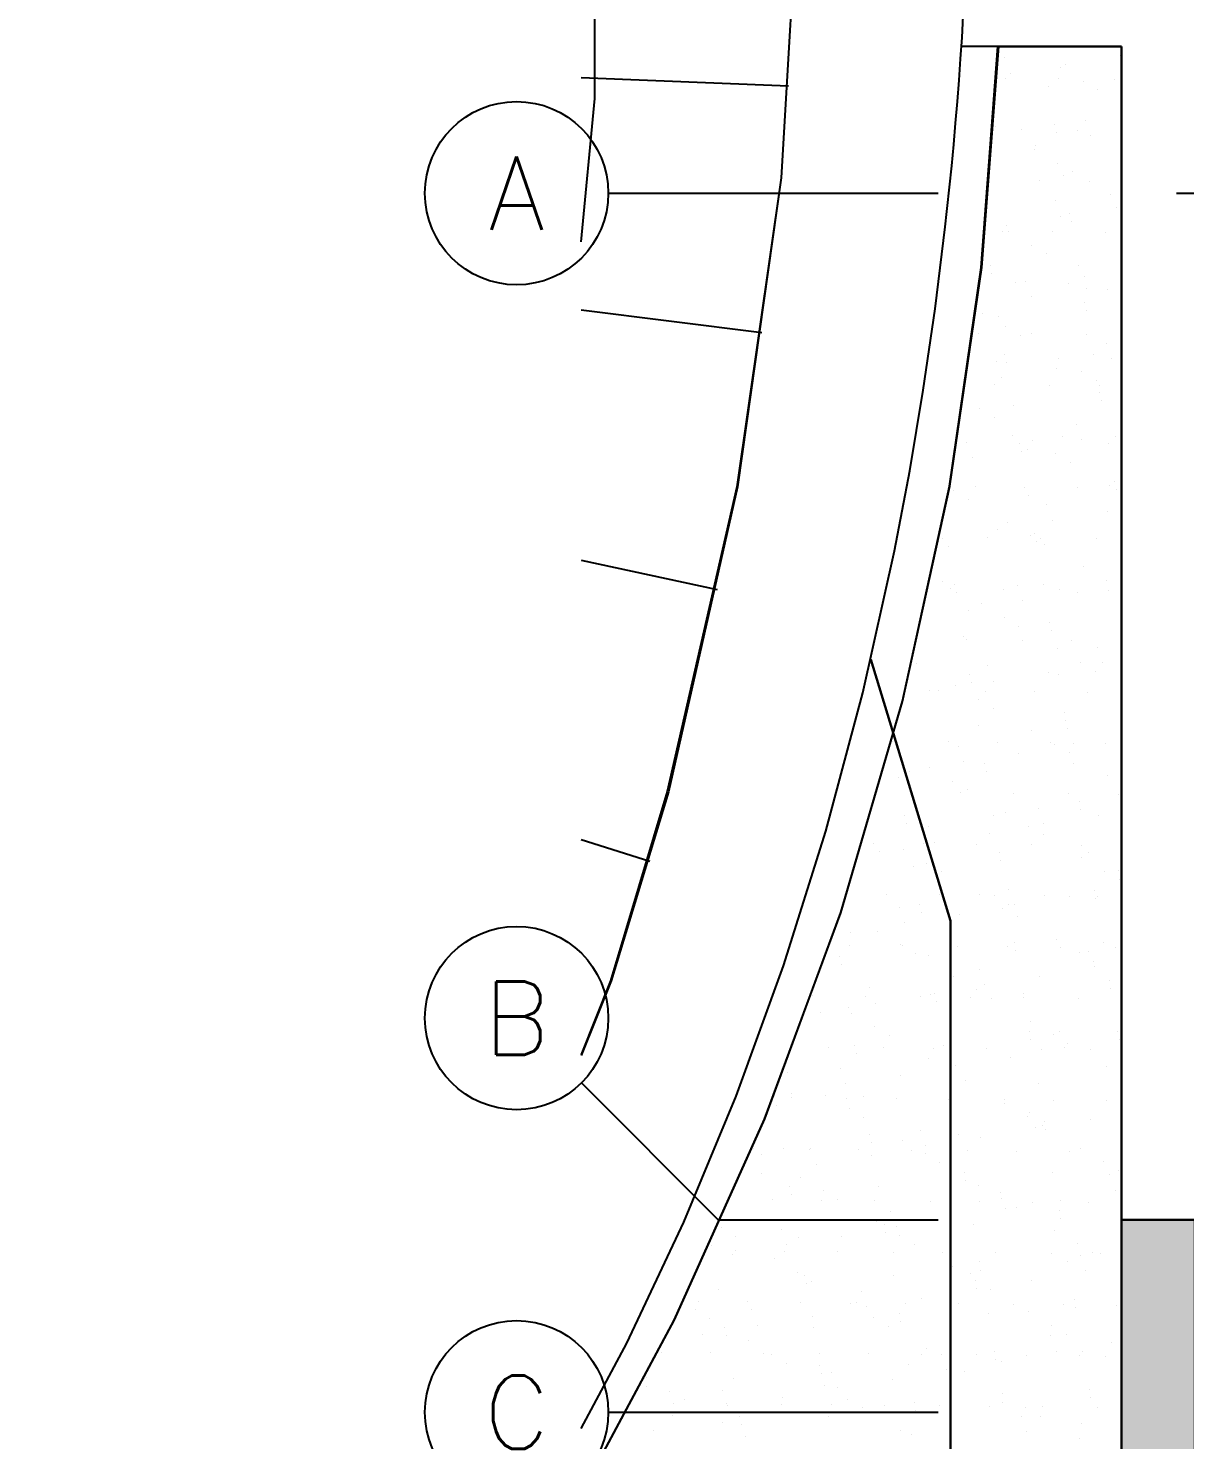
# Model space of a CAD drawing. Header units: millimetres. Extents: x -3 to 53, y -269 to 39.
# Drawn here: x -2.982 to 0.172, y 32.65 to 36.5 of the extents above; entities that cross this region are included whole.
import ezdxf
from ezdxf.enums import TextEntityAlignment as Align
from ezdxf.xclip import XClip

# ---------------------------------------------------------------- set-up
doc = ezdxf.new("R2010")
doc.units = ezdxf.units.MM
doc.header["$LTSCALE"] = 15
doc.header["$XCLIPFRAME"] = 2
for name, pattern in [('ACAD_ISO07W100', [3, 0, -3]), ('HIDDEN2', [0.1875, 0.125, -0.0625]), ('PHANTOM', [63.5, 31.75, -6.35, 6.35, -6.35, 6.35, -6.35]), ('PHANTOM2', [1.25, 0.625, -0.125, 0.125, -0.125, 0.125, -0.125])]:
    doc.linetypes.add(name, pattern=pattern)
doc.layers.get('0').update_dxf_attribs({"color": 250})
for name, color, linetype in [('A-Adoquines', 250, 'Continuous'), ('A-EJES', 251, 'PHANTOM'), ('A-EST HATCH', 250, 'Continuous'), ('A-EST PLACAS', 250, 'Continuous'), ('A-HATCH', 250, 'Continuous'), ('A-MURO BAJO', 251, 'Continuous'), ('A-PROYECCIONES', 250, 'HIDDEN2'), ('DLP_VERDE', 250, 'Continuous')]:
    doc.layers.add(name, color=color, linetype=linetype)
doc.layers.add('A-MUROS', color=252, linetype='Continuous', lineweight=30)
doc.styles.add('R80', font='ARIALN.TTF', dxfattribs={"height": 2.03})
doc.styles.add('ROMANS', font='romans.shx', dxfattribs={"width": 0.8})

# ---------------------------------------------------------------- blocks, each defined once
blk = doc.blocks.new('A$C9f73720c')
at = {"layer": 'A-Adoquines', "elevation": 0}
blk.add_lwpolyline([(36.551, 86.1889, -0.082067), (39.6829, 84.8809, -0.089224), (41.2875, 83.4607, 0.190215), (42.2014, 82.7378), (47.8143, 81.508, 0.114931), (48.4713, 81.4726)], format="xyb", dxfattribs=at)
at = {"layer": 'A-HATCH'}
blk.add_line((37.5946, 84.7796, 0), (37.9362, 85.7557, 0), dxfattribs=at)
at = {"layer": 'A-HATCH', "elevation": 0}
for points in [[(49.7524, 80.831), (49.1796, 80.5925, -0.152007), (47.6831, 80.4731), (43.4166, 81.2689, 0.445653), (42.7708, 80.8057, -0.14613), (42.1603, 78.9675, -0.108672), (40.7523, 77.6751, -0.079341), (38.7338, 76.8856), (38.4201, 78.3226, 0.128357), (40.5187, 79.3197, 0.266412), (41.24, 81.3548, 0.131168), (40.4659, 82.8696, 0.104967), (38.1377, 84.5483, 0.049135), (36.3084, 85.1825), (36.5514, 86.1888, -0.083338), (39.6808, 84.8771, -0.091237), (41.2875, 83.4607, 0.185644), (42.1759, 82.7455), (47.8897, 81.4882, 0.185927), (49.0951, 81.6938), (49.3491, 81.7996)], [(43.5264, 81.7829), (42.4891, 81.9763, -0.18477), (41.2704, 82.7232, 0.193039), (36.4085, 85.5971)]]:
    blk.add_lwpolyline(points, format="xyb", dxfattribs=at)
for points in [[(38.1377, 84.5483), (38.5586, 85.4904)], [(38.6916, 84.2672), (39.1937, 85.1689)], [(39.2602, 83.9203), (39.8489, 84.7762)]]:
    blk.add_lwpolyline(points, dxfattribs=at)
at = {"layer": 'A-MURO BAJO'}
for p, q in [((38.0994, 86.656, 0), (37.9718, 86.2379, 0)), ((50.4928, 82.8724, 0), (38.0994, 86.656, 0))]:
    blk.add_line(p, q, dxfattribs=at)
for centre, radius, start, end in [((34.4458, 76.9134, 0), 9.9693, 66.40051, 77.17357), ((35.1191, 78.1383), 8.6897, 38.85687, 70.62653)]:
    blk.add_arc(centre, radius, start, end, dxfattribs=at)
blk.add_open_spline([(41.8069, 83.5287, 0), (41.7331, 83.6268, 0), (41.6553, 83.7237, 0), (41.2754, 84.1697, 0), (40.9237, 84.5057, 0), (40.1377, 85.1242, 0), (39.7025, 85.4091, 0), (38.9746, 85.8024, 0), (38.7059, 85.9326, 0), (38.4294, 86.0521, 0)], degree=3, knots=[3.8061323, 3.8061323, 3.8061323, 3.8061323, 3.866793, 3.866793, 4.0891346, 4.0891346, 4.3114762, 4.3114762, 4.4346502, 4.4346502, 4.4346502, 4.4346502], dxfattribs=at)
at = {"layer": 'A-PROYECCIONES'}
blk.add_line((24.1717, 83.0338, 0), (49.065, 83.3701, 0), dxfattribs=at)
at = {"layer": 'DLP_VERDE'}
for p, q in [((38.0009, 86.3333), (38.0993, 86.6557)), ((38.0993, 86.6557), (50.4927, 82.8724))]:
    blk.add_line(p, q, dxfattribs=at)
at = {"layer": 'DLP_VERDE', "linetype": 'Continuous'}
for p, q in [((38.1204, 86.6452), (38.1204, 86.6452)), ((38.1789, 86.6104), (38.1789, 86.6104)), ((38.1939, 86.5599), (38.1939, 86.5599)), ((38.1595, 86.5284), (38.1595, 86.5284)), ((38.4767, 86.5095), (38.4767, 86.5095)), ((38.5156, 86.5132), (38.5156, 86.5132)), ((38.1026, 86.4952), (38.1026, 86.4952)), ((38.1057, 86.4791), (38.1057, 86.4791)), ((38.2625, 86.5021), (38.2625, 86.5021)), ((38.2817, 86.4733), (38.2817, 86.4733)), ((38.3069, 86.5041), (38.3069, 86.5041)), ((38.1334, 86.4663), (38.1334, 86.4663)), ((38.1449, 86.4342), (38.1449, 86.4342)), ((38.4252, 86.4651), (38.4252, 86.4651)), ((38.5715, 86.4657), (38.5715, 86.4657)), ((38.2489, 86.4205), (38.2489, 86.4205)), ((38.271, 86.4176), (38.271, 86.4176)), ((38.3525, 86.3957), (38.3525, 86.3957)), ((38.3869, 86.4272), (38.3869, 86.4272)), ((38.39, 86.4019), (38.39, 86.4019)), ((38.7234, 86.426), (38.7234, 86.426)), ((38.449, 86.361), (38.449, 86.361)), ((38.4934, 86.3629), (38.4934, 86.3629)), ((38.494, 86.3882), (38.494, 86.3882)), ((38.516, 86.3853), (38.516, 86.3853)), ((38.635, 86.3697), (38.635, 86.3697)), ((38.6697, 86.3768), (38.6697, 86.3768)), ((38.7021, 86.372), (38.7021, 86.372)), ((38.739, 86.356), (38.739, 86.356)), ((38.862, 86.379), (38.862, 86.379)), ((38.9064, 86.3809), (38.9064, 86.3809)), ((38.036, 86.3429), (38.036, 86.3429)), ((38.0804, 86.3449), (38.0804, 86.3449)), ((38.09, 86.3285), (38.09, 86.3285)), ((38.2363, 86.3292), (38.2363, 86.3292)), ((38.2891, 86.354), (38.2891, 86.354)), ((38.2987, 86.3464), (38.2987, 86.3464)), ((38.3846, 86.3362), (38.3846, 86.3362)), ((38.528, 86.328), (38.528, 86.328)), ((38.6743, 86.3286), (38.6743, 86.3286)), ((38.761, 86.3531), (38.761, 86.3531)), ((38.8226, 86.3357), (38.8226, 86.3357)), ((38.88, 86.3374), (38.88, 86.3374)), ((38.9508, 86.3249), (38.9508, 86.3249)), ((38.9661, 86.3274), (38.9661, 86.3274)), ((38.984, 86.3237), (38.984, 86.3237)), ((39.006, 86.3208), (39.006, 86.3208)), ((39.1123, 86.3281), (39.1123, 86.3281)), ((38.5799, 86.2945), (38.5799, 86.2945)), ((38.9164, 86.2933), (38.9164, 86.2933)), ((39.125, 86.3052), (39.125, 86.3052)), ((39.229, 86.2915), (39.229, 86.2915)), ((39.2511, 86.2886), (39.2511, 86.2886)), ((38.2089, 86.2641), (38.2089, 86.2641)), ((38.5454, 86.263), (38.5454, 86.263)), ((38.8626, 86.2441), (38.8626, 86.2441)), ((39.2336, 86.2745), (39.2336, 86.2745)), ((39.3016, 86.2489), (39.3016, 86.2489)), ((38.4756, 86.2128), (38.4756, 86.2128)), ((38.4917, 86.2137), (38.4917, 86.2137)), ((38.6355, 86.2198), (38.6355, 86.2198)), ((38.6799, 86.2217), (38.6799, 86.2217)), ((38.8886, 86.2308), (38.8886, 86.2308)), ((39.0485, 86.2378), (39.0485, 86.2378)), ((39.0929, 86.2398), (39.0929, 86.2398)), ((39.5147, 86.2225), (39.5147, 86.2225)), ((38.4874, 86.1991), (38.4874, 86.1991)), ((38.6309, 86.1909), (38.6309, 86.1909)), ((38.7771, 86.1915), (38.7771, 86.1915)), ((38.9254, 86.1986), (38.9254, 86.1986)), ((39.0689, 86.1903), (39.0689, 86.1903)), ((39.1438, 86.1922), (39.1438, 86.1922)), ((39.2152, 86.191), (39.2152, 86.191)), ((39.3635, 86.198), (39.3635, 86.198)), ((39.4803, 86.191), (39.4803, 86.191)), ((39.5069, 86.1898), (39.5069, 86.1898)), ((38.5648, 86.1388), (38.5648, 86.1388)), ((38.5869, 86.1359), (38.5869, 86.1359)), ((38.7384, 86.1303), (38.7384, 86.1303)), ((38.7728, 86.1618), (38.7728, 86.1618)), ((39.1094, 86.1606), (39.1094, 86.1606)), ((39.4265, 86.1418), (39.4265, 86.1418)), ((38.7058, 86.1202), (38.7058, 86.1202)), ((38.8099, 86.1065), (38.8099, 86.1065)), ((38.8319, 86.1036), (38.8319, 86.1036)), ((38.9509, 86.088), (38.9509, 86.088)), ((39.0556, 86.1114), (39.0556, 86.1114)), ((39.0751, 86.0897), (39.0751, 86.0897)), ((39.235, 86.0966), (39.235, 86.0966)), ((39.2794, 86.0986), (39.2794, 86.0986)), ((39.4881, 86.1077), (39.4881, 86.1077)), ((39.648, 86.1147), (39.648, 86.1147)), ((39.6924, 86.1166), (39.6924, 86.1166)), ((39.7077, 86.0898), (39.7077, 86.0898)), ((38.6621, 86.0716), (38.6621, 86.0716)), ((38.6847, 86.081), (38.6847, 86.081)), ((38.7337, 86.0538), (38.7337, 86.0538)), ((38.822, 86.0786), (38.822, 86.0786)), ((38.8664, 86.0805), (38.8664, 86.0805)), ((38.88, 86.0544), (38.88, 86.0544)), ((39.0283, 86.0615), (39.0283, 86.0615)), ((39.0549, 86.0743), (39.0549, 86.0743)), ((39.0769, 86.0714), (39.0769, 86.0714)), ((39.1717, 86.0532), (39.1717, 86.0532)), ((39.1959, 86.0557), (39.1959, 86.0557)), ((39.318, 86.0539), (39.318, 86.0539)), ((39.3367, 86.0595), (39.3367, 86.0595)), ((39.4663, 86.0609), (39.4663, 86.0609)), ((39.6098, 86.0527), (39.6098, 86.0527)), ((39.6733, 86.0583), (39.6733, 86.0583)), ((39.7561, 86.0534), (39.7561, 86.0534)), ((39.9043, 86.0604), (39.9043, 86.0604)), ((40.0478, 86.0522), (40.0478, 86.0522)), ((38.9658, 86.0291), (38.9658, 86.0291)), ((39.2999, 86.042), (39.2999, 86.042)), ((39.3023, 86.0279), (39.3023, 86.0279)), ((39.3219, 86.0391), (39.3219, 86.0391)), ((39.4409, 86.0234), (39.4409, 86.0234)), ((39.5449, 86.0098), (39.5449, 86.0098)), ((39.6195, 86.0091), (39.6195, 86.0091)), ((39.9904, 86.0394), (39.9904, 86.0394)), ((38.9314, 85.9976), (38.9314, 85.9976)), ((39.2486, 85.9787), (39.2486, 85.9787)), ((39.567, 86.0069), (39.567, 86.0069)), ((39.686, 85.9912), (39.686, 85.9912)), ((39.79, 85.9775), (39.79, 85.9775)), ((39.812, 85.9746), (39.812, 85.9746)), ((39.8345, 85.9735), (39.8345, 85.9735)), ((39.8789, 85.9754), (39.8789, 85.9754)), ((40.0876, 85.9846), (40.0876, 85.9846)), ((40.2475, 85.9915), (40.2475, 85.9915)), ((40.2716, 85.9875), (40.2716, 85.9875)), ((39.0085, 85.9374), (39.0085, 85.9374)), ((39.0529, 85.9394), (39.0529, 85.9394)), ((39.2616, 85.9485), (39.2616, 85.9485)), ((39.4215, 85.9555), (39.4215, 85.9555)), ((39.4659, 85.9574), (39.4659, 85.9574)), ((39.6746, 85.9665), (39.6746, 85.9665)), ((39.9006, 85.9571), (39.9006, 85.9571)), ((39.931, 85.9589), (39.931, 85.9589)), ((40.035, 85.9452), (40.035, 85.9452)), ((40.057, 85.9423), (40.057, 85.9423)), ((40.2372, 85.956), (40.2372, 85.956)), ((39.1311, 85.9244), (39.1311, 85.9244)), ((39.1588, 85.8964), (39.1588, 85.8964)), ((39.2746, 85.9161), (39.2746, 85.9161)), ((39.4209, 85.9168), (39.4209, 85.9168)), ((39.4953, 85.8952), (39.4953, 85.8952)), ((39.5297, 85.9268), (39.5297, 85.9268)), ((39.5691, 85.9238), (39.5691, 85.9238)), ((39.7126, 85.9156), (39.7126, 85.9156)), ((39.8589, 85.9163), (39.8589, 85.9163)), ((39.8662, 85.9256), (39.8662, 85.9256)), ((40.0072, 85.9233), (40.0072, 85.9233)), ((40.1506, 85.9151), (40.1506, 85.9151)), ((40.176, 85.9267), (40.176, 85.9267)), ((40.1834, 85.9067), (40.1834, 85.9067)), ((40.28, 85.913), (40.28, 85.913)), ((40.2969, 85.9157), (40.2969, 85.9157)), ((40.3021, 85.9101), (40.3021, 85.9101)), ((40.421, 85.8944), (40.421, 85.8944)), ((40.4452, 85.9228), (40.4452, 85.9228)), ((39.1244, 85.8649), (39.1244, 85.8649)), ((39.8125, 85.8764), (39.8125, 85.8764)), ((40.4645, 85.8548), (40.4645, 85.8548)), ((40.525, 85.8807), (40.525, 85.8807)), ((40.5471, 85.8778), (40.5471, 85.8778)), ((40.6661, 85.8622), (40.6661, 85.8622)), ((40.6871, 85.8614), (40.6871, 85.8614)), ((39.4416, 85.846), (39.4416, 85.846)), ((39.8611, 85.8253), (39.8611, 85.8253)), ((40.021, 85.8323), (40.021, 85.8323)), ((40.0654, 85.8343), (40.0654, 85.8343)), ((40.0936, 85.8245), (40.0936, 85.8245)), ((40.2741, 85.8434), (40.2741, 85.8434)), ((40.4301, 85.8233), (40.4301, 85.8233)), ((40.434, 85.8504), (40.434, 85.8504)), ((40.4784, 85.8523), (40.4784, 85.8523)), ((39.2394, 85.7982), (39.2394, 85.7982)), ((39.2668, 85.8062), (39.2668, 85.8062)), ((39.3708, 85.7926), (39.3708, 85.7926)), ((39.3774, 85.779), (39.3774, 85.779)), ((39.3928, 85.7897), (39.3928, 85.7897)), ((39.4481, 85.8073), (39.4481, 85.8073)), ((39.5237, 85.7797), (39.5237, 85.7797)), ((39.608, 85.8143), (39.608, 85.8143)), ((39.6524, 85.8162), (39.6524, 85.8162)), ((39.672, 85.7867), (39.672, 85.7867)), ((39.7227, 85.7941), (39.7227, 85.7941)), ((39.8154, 85.7785), (39.8154, 85.7785)), ((39.9617, 85.7792), (39.9617, 85.7792)), ((40.0592, 85.7929), (40.0592, 85.7929)), ((40.11, 85.7862), (40.11, 85.7862)), ((40.2535, 85.778), (40.2535, 85.778)), ((40.3998, 85.7786), (40.3998, 85.7786)), ((40.548, 85.7857), (40.548, 85.7857)), ((40.7473, 85.8044), (40.7473, 85.8044)), ((40.8378, 85.7781), (40.8378, 85.7781)), ((39.3518, 85.7637), (39.3518, 85.7637)), ((39.5118, 85.774), (39.5118, 85.774)), ((39.6158, 85.7603), (39.6158, 85.7603)), ((39.6378, 85.7574), (39.6378, 85.7574)), ((39.6883, 85.7626), (39.6883, 85.7626)), ((39.7568, 85.7417), (39.7568, 85.7417)), ((40.0055, 85.7437), (40.0055, 85.7437)), ((40.3764, 85.774), (40.3764, 85.774)), ((40.6915, 85.7774), (40.6915, 85.7774)), ((41.0284, 85.7525), (41.0284, 85.7525)), ((39.6345, 85.7133), (39.6345, 85.7133)), ((39.8608, 85.728), (39.8608, 85.728)), ((39.8829, 85.7251), (39.8829, 85.7251)), ((40.0019, 85.7095), (40.0019, 85.7095)), ((40.4606, 85.7022), (40.4606, 85.7022)), ((40.6205, 85.7092), (40.6205, 85.7092)), ((40.6575, 85.7221), (40.6575, 85.7221)), ((40.6649, 85.7111), (40.6649, 85.7111)), ((40.8736, 85.7202), (40.8736, 85.7202)), ((40.994, 85.721), (40.994, 85.721)), ((41.0335, 85.7272), (41.0335, 85.7272)), ((41.0779, 85.7292), (41.0779, 85.7292)), ((39.6346, 85.6661), (39.6346, 85.6661)), ((39.7945, 85.6731), (39.7945, 85.6731)), ((39.8389, 85.6751), (39.8389, 85.6751)), ((40.0476, 85.6842), (40.0476, 85.6842)), ((40.1059, 85.6958), (40.1059, 85.6958)), ((40.1279, 85.6929), (40.1279, 85.6929)), ((40.2075, 85.6912), (40.2075, 85.6912)), ((40.2469, 85.6772), (40.2469, 85.6772)), ((40.2519, 85.6931), (40.2519, 85.6931)), ((40.2866, 85.6918), (40.2866, 85.6918)), ((40.3509, 85.6635), (40.3509, 85.6635)), ((40.6231, 85.6906), (40.6231, 85.6906)), ((40.9403, 85.6717), (40.9403, 85.6717)), ((39.5447, 85.631), (39.5447, 85.631)), ((39.6265, 85.6426), (39.6265, 85.6426)), ((39.7748, 85.6496), (39.7748, 85.6496)), ((39.8813, 85.6299), (39.8813, 85.6299)), ((39.9157, 85.6614), (39.9157, 85.6614)), ((39.9183, 85.6414), (39.9183, 85.6414)), ((40.0646, 85.6421), (40.0646, 85.6421)), ((40.2128, 85.6491), (40.2128, 85.6491)), ((40.2522, 85.6602), (40.2522, 85.6602)), ((40.3563, 85.6409), (40.3563, 85.6409)), ((40.3729, 85.6606), (40.3729, 85.6606)), ((40.4919, 85.645), (40.4919, 85.645)), ((40.5026, 85.6415), (40.5026, 85.6415)), ((40.5694, 85.6413), (40.5694, 85.6413)), ((40.5959, 85.6313), (40.5959, 85.6313)), ((40.6179, 85.6284), (40.6179, 85.6284)), ((40.6509, 85.6486), (40.6509, 85.6486)), ((40.7944, 85.6403), (40.7944, 85.6403)), ((40.9406, 85.641), (40.9406, 85.641)), ((41.0889, 85.648), (41.0889, 85.648)), ((41.2324, 85.6398), (41.2324, 85.6398)), ((41.3787, 85.6405), (41.3787, 85.6405)), ((40.1984, 85.611), (40.1984, 85.611)), ((40.7369, 85.6127), (40.7369, 85.6127)), ((40.8409, 85.599), (40.8409, 85.599)), ((40.8505, 85.5894), (40.8505, 85.5894)), ((40.863, 85.5961), (40.863, 85.5961)), ((41.187, 85.5883), (41.187, 85.5883)), ((41.22, 85.586), (41.22, 85.586)), ((41.2214, 85.6198), (41.2214, 85.6198)), ((41.2644, 85.588), (41.2644, 85.588)), ((41.4731, 85.5971), (41.4731, 85.5971)), ((39.8275, 85.5806), (39.8275, 85.5806)), ((40.394, 85.55), (40.394, 85.55)), ((40.4384, 85.5519), (40.4384, 85.5519)), ((40.4796, 85.5591), (40.4796, 85.5591)), ((40.6471, 85.561), (40.6471, 85.561)), ((40.807, 85.568), (40.807, 85.568)), ((40.8161, 85.5579), (40.8161, 85.5579)), ((40.8514, 85.5699), (40.8514, 85.5699)), ((40.982, 85.5804), (40.982, 85.5804)), ((41.0601, 85.5791), (41.0601, 85.5791)), ((41.086, 85.5667), (41.086, 85.5667)), ((41.108, 85.5638), (41.108, 85.5638)), ((41.227, 85.5482), (41.227, 85.5482)), ((41.5042, 85.5694), (41.5042, 85.5694)), ((39.8211, 85.525), (39.8211, 85.525)), ((39.8777, 85.5125), (39.8777, 85.5125)), ((39.981, 85.5319), (39.981, 85.5319)), ((40.0254, 85.5339), (40.0254, 85.5339)), ((40.1086, 85.5287), (40.1086, 85.5287)), ((40.2341, 85.543), (40.2341, 85.543)), ((40.3157, 85.512), (40.3157, 85.512)), ((40.4452, 85.5275), (40.4452, 85.5275)), ((40.7537, 85.5115), (40.7537, 85.5115)), ((40.7623, 85.5086), (40.7623, 85.5086)), ((41.1333, 85.539), (41.1333, 85.539)), ((41.1918, 85.5109), (41.1918, 85.5109)), ((41.331, 85.5345), (41.331, 85.5345)), ((41.353, 85.5316), (41.353, 85.5316)), ((41.472, 85.5159), (41.472, 85.5159)), ((41.6298, 85.5104), (41.6298, 85.5104)), ((39.7294, 85.5055), (39.7294, 85.5055)), ((39.8277, 85.4923), (39.8277, 85.4923)), ((39.9317, 85.4786), (39.9317, 85.4786)), ((39.9537, 85.4757), (39.9537, 85.4757)), ((40.0211, 85.5043), (40.0211, 85.5043)), ((40.0742, 85.4972), (40.0742, 85.4972)), ((40.1674, 85.505), (40.1674, 85.505)), ((40.3914, 85.4783), (40.3914, 85.4783)), ((40.4592, 85.5038), (40.4592, 85.5038)), ((40.6054, 85.5044), (40.6054, 85.5044)), ((40.8972, 85.5032), (40.8972, 85.5032)), ((41.0435, 85.5039), (41.0435, 85.5039)), ((41.3352, 85.5027), (41.3352, 85.5027)), ((41.4144, 85.4871), (41.4144, 85.4871)), ((41.4815, 85.5034), (41.4815, 85.5034)), ((41.576, 85.5022), (41.576, 85.5022)), ((41.5981, 85.4993), (41.5981, 85.4993)), ((40.0205, 85.4479), (40.0205, 85.4479)), ((40.0727, 85.46), (40.0727, 85.46)), ((40.1767, 85.4463), (40.1767, 85.4463)), ((40.1988, 85.4434), (40.1988, 85.4434)), ((41.0435, 85.4567), (41.0435, 85.4567)), ((41.2466, 85.4379), (41.2466, 85.4379)), ((41.38, 85.4556), (41.38, 85.4556)), ((41.4065, 85.4449), (41.4065, 85.4449)), ((41.4509, 85.4468), (41.4509, 85.4468)), ((41.6596, 85.4559), (41.6596, 85.4559)), ((41.6972, 85.4367), (41.6972, 85.4367)), ((40.3016, 85.396), (40.3016, 85.396)), ((40.3177, 85.4278), (40.3177, 85.4278)), ((40.4206, 85.4018), (40.4206, 85.4018)), ((40.4218, 85.4141), (40.4218, 85.4141)), ((40.4438, 85.4112), (40.4438, 85.4112)), ((40.5628, 85.3955), (40.5628, 85.3955)), ((40.5805, 85.4088), (40.5805, 85.4088)), ((40.6249, 85.4107), (40.6249, 85.4107)), ((40.6381, 85.3948), (40.6381, 85.3948)), ((40.6725, 85.4264), (40.6725, 85.4264)), ((40.8336, 85.4199), (40.8336, 85.4199)), ((40.9935, 85.4268), (40.9935, 85.4268)), ((41.0091, 85.4252), (41.0091, 85.4252)), ((41.0379, 85.4288), (41.0379, 85.4288)), ((41.3262, 85.4063), (41.3262, 85.4063)), ((39.9805, 85.3754), (39.9805, 85.3754)), ((40.0076, 85.3838), (40.0076, 85.3838)), ((40.124, 85.3672), (40.124, 85.3672)), ((40.1675, 85.3908), (40.1675, 85.3908)), ((40.2119, 85.3927), (40.2119, 85.3927)), ((40.2672, 85.3645), (40.2672, 85.3645)), ((40.2702, 85.3679), (40.2702, 85.3679)), ((40.4185, 85.3749), (40.4185, 85.3749)), ((40.562, 85.3667), (40.562, 85.3667)), ((40.6668, 85.3818), (40.6668, 85.3818)), ((40.6888, 85.3789), (40.6888, 85.3789)), ((40.7083, 85.3673), (40.7083, 85.3673)), ((40.8078, 85.3632), (40.8078, 85.3632)), ((40.8566, 85.3744), (40.8566, 85.3744)), ((40.9553, 85.3759), (40.9553, 85.3759)), ((41, 85.3661), (41, 85.3661)), ((41.1463, 85.3668), (41.1463, 85.3668)), ((41.2946, 85.3738), (41.2946, 85.3738)), ((41.4381, 85.3656), (41.4381, 85.3656)), ((41.5843, 85.3663), (41.5843, 85.3663)), ((41.6074, 85.3544), (41.6074, 85.3544)), ((40.5844, 85.3456), (40.5844, 85.3456)), ((40.9118, 85.3495), (40.9118, 85.3495)), ((40.9338, 85.3466), (40.9338, 85.3466)), ((41.0528, 85.331), (41.0528, 85.331)), ((41.1568, 85.3173), (41.1568, 85.3173)), ((41.2364, 85.324), (41.2364, 85.324)), ((41.573, 85.3229), (41.573, 85.3229)), ((40.2135, 85.3152), (40.2135, 85.3152)), ((40.8655, 85.2937), (40.8655, 85.2937)), ((41.0201, 85.2787), (41.0201, 85.2787)), ((41.1789, 85.3144), (41.1789, 85.3144)), ((41.18, 85.2857), (41.18, 85.2857)), ((41.202, 85.2925), (41.202, 85.2925)), ((41.2244, 85.2876), (41.2244, 85.2876)), ((41.2979, 85.2987), (41.2979, 85.2987)), ((41.4019, 85.285), (41.4019, 85.285)), ((41.4239, 85.2821), (41.4239, 85.2821)), ((41.4331, 85.2967), (41.4331, 85.2967)), ((41.593, 85.3037), (41.593, 85.3037)), ((41.6374, 85.3056), (41.6374, 85.3056)), ((40.1941, 85.2426), (40.1941, 85.2426)), ((40.354, 85.2496), (40.354, 85.2496)), ((40.3984, 85.2515), (40.3984, 85.2515)), ((40.4946, 85.2633), (40.4946, 85.2633)), ((40.6071, 85.2607), (40.6071, 85.2607)), ((40.767, 85.2676), (40.767, 85.2676)), ((40.8114, 85.2696), (40.8114, 85.2696)), ((40.8311, 85.2621), (40.8311, 85.2621)), ((41.1483, 85.2433), (41.1483, 85.2433)), ((41.5192, 85.2736), (41.5192, 85.2736)), ((41.5429, 85.2665), (41.5429, 85.2665)), ((40.2268, 85.2301), (40.2268, 85.2301)), ((40.3731, 85.2308), (40.3731, 85.2308)), ((40.4602, 85.2318), (40.4602, 85.2318)), ((40.5214, 85.2378), (40.5214, 85.2378)), ((40.6648, 85.2296), (40.6648, 85.2296)), ((40.7774, 85.2129), (40.7774, 85.2129)), ((40.8111, 85.2302), (40.8111, 85.2302)), ((40.9594, 85.2373), (40.9594, 85.2373)), ((41.1029, 85.229), (41.1029, 85.229)), ((41.2491, 85.2297), (41.2491, 85.2297)), ((41.3974, 85.2367), (41.3974, 85.2367)), ((41.5409, 85.2285), (41.5409, 85.2285)), ((40.2476, 85.1969), (40.2476, 85.1969)), ((40.2696, 85.194), (40.2696, 85.194)), ((40.3886, 85.1783), (40.3886, 85.1783)), ((40.4064, 85.1825), (40.4064, 85.1825)), ((40.4926, 85.1646), (40.4926, 85.1646)), ((41.4294, 85.1913), (41.4294, 85.1913)), ((40.5147, 85.1617), (40.5147, 85.1617)), ((40.6336, 85.146), (40.6336, 85.146)), ((40.6876, 85.1306), (40.6876, 85.1306)), ((40.7376, 85.1323), (40.7376, 85.1323)), ((40.7597, 85.1294), (40.7597, 85.1294)), ((40.9535, 85.1265), (40.9535, 85.1265)), ((40.9979, 85.1284), (40.9979, 85.1284)), ((41.0241, 85.1294), (41.0241, 85.1294)), ((41.0585, 85.161), (41.0585, 85.161)), ((41.2066, 85.1375), (41.2066, 85.1375)), ((41.3665, 85.1445), (41.3665, 85.1445)), ((41.395, 85.1598), (41.395, 85.1598)), ((41.4109, 85.1464), (41.4109, 85.1464)), ((40.3296, 85.093), (40.3296, 85.093)), ((40.3806, 85.1014), (40.3806, 85.1014)), ((40.4759, 85.0936), (40.4759, 85.0936)), ((40.5405, 85.1084), (40.5405, 85.1084)), ((40.5849, 85.1104), (40.5849, 85.1104)), ((40.6242, 85.1007), (40.6242, 85.1007)), ((40.6532, 85.0991), (40.6532, 85.0991)), ((40.7677, 85.0924), (40.7677, 85.0924)), ((40.7936, 85.1195), (40.7936, 85.1195)), ((40.8787, 85.1138), (40.8787, 85.1138)), ((40.914, 85.0931), (40.914, 85.0931)), ((40.9827, 85.1001), (40.9827, 85.1001)), ((41.0047, 85.0972), (41.0047, 85.0972)), ((41.0622, 85.1002), (41.0622, 85.1002)), ((41.2057, 85.0919), (41.2057, 85.0919)), ((41.3413, 85.1106), (41.3413, 85.1106)), ((41.352, 85.0926), (41.352, 85.0926)), ((41.5003, 85.0996), (41.5003, 85.0996)), ((40.5994, 85.0498), (40.5994, 85.0498)), ((40.9703, 85.0802), (40.9703, 85.0802)), ((41.1237, 85.0815), (41.1237, 85.0815)), ((41.2277, 85.0678), (41.2277, 85.0678)), ((41.2497, 85.0649), (41.2497, 85.0649)), ((41.3687, 85.0493), (41.3687, 85.0493)), ((41.2515, 85.0283), (41.2515, 85.0283)), ((41.4727, 85.0356), (41.4727, 85.0356)), ((41.4948, 85.0327), (41.4948, 85.0327)), ((40.8805, 84.9979), (40.8805, 84.9979)), ((40.9801, 84.9783), (40.9801, 84.9783)), ((41.14, 84.9853), (41.14, 84.9853)), ((41.1844, 84.9872), (41.1844, 84.9872)), ((41.2171, 84.9967), (41.2171, 84.9967)), ((41.3931, 84.9963), (41.3931, 84.9963)), ((41.5342, 84.9779), (41.5342, 84.9779)), ((41.553, 85.0033), (41.553, 85.0033)), ((40.5096, 84.9675), (40.5096, 84.9675)), ((40.5671, 84.9603), (40.5671, 84.9603)), ((40.5788, 84.9565), (40.5788, 84.9565)), ((40.727, 84.9673), (40.727, 84.9673)), ((40.727, 84.9636), (40.727, 84.9636)), ((40.7714, 84.9692), (40.7714, 84.9692)), ((40.8461, 84.9664), (40.8461, 84.9664)), ((40.8705, 84.9553), (40.8705, 84.9553)), ((41.0168, 84.956), (41.0168, 84.956)), ((41.1633, 84.9475), (41.1633, 84.9475)), ((41.1651, 84.963), (41.1651, 84.963)), ((41.3085, 84.9548), (41.3085, 84.9548)), ((41.4548, 84.9555), (41.4548, 84.9555)), ((40.5635, 84.9151), (40.5635, 84.9151)), ((40.5855, 84.9122), (40.5855, 84.9122)), ((40.7045, 84.8966), (40.7045, 84.8966)), ((40.7924, 84.9171), (40.7924, 84.9171)), ((41.4444, 84.8956), (41.4444, 84.8956)), ((40.8085, 84.8829), (40.8085, 84.8829)), ((40.8306, 84.88), (40.8306, 84.88)), ((40.9495, 84.8643), (40.9495, 84.8643)), ((41.0735, 84.8652), (41.0735, 84.8652)), ((41.41, 84.864), (41.41, 84.864)), ((40.6816, 84.8194), (40.6816, 84.8194)), ((40.7026, 84.8348), (40.7026, 84.8348)), ((40.7536, 84.8191), (40.7536, 84.8191)), ((40.8299, 84.8265), (40.8299, 84.8265)), ((40.9135, 84.8261), (40.9135, 84.8261)), ((40.9579, 84.828), (40.9579, 84.828)), ((40.9733, 84.8182), (40.9733, 84.8182)), ((41.0391, 84.8337), (41.0391, 84.8337)), ((41.0535, 84.8506), (41.0535, 84.8506)), ((41.0756, 84.8477), (41.0756, 84.8477)), ((41.1196, 84.8189), (41.1196, 84.8189)), ((41.1666, 84.8371), (41.1666, 84.8371)), ((41.1946, 84.8321), (41.1946, 84.8321)), ((41.2679, 84.8259), (41.2679, 84.8259)), ((41.2986, 84.8184), (41.2986, 84.8184)), ((41.3206, 84.8155), (41.3206, 84.8155)), ((41.3265, 84.8441), (41.3265, 84.8441)), ((41.3709, 84.8461), (41.3709, 84.8461)), ((41.4114, 84.8177), (41.4114, 84.8177)), ((40.9854, 84.7844), (40.9854, 84.7844)), ((41.3563, 84.8148), (41.3563, 84.8148)), ((41.4396, 84.7998), (41.4396, 84.7998)), ((40.8956, 84.7021), (40.8956, 84.7021)), ((41.2321, 84.701), (41.2321, 84.701)), ((41.2665, 84.7325), (41.2665, 84.7325)), ((40.8612, 84.6706), (40.8612, 84.6706)), ((40.9327, 84.6894), (40.9327, 84.6894)), ((40.9401, 84.6779), (40.9401, 84.6779)), ((41.0762, 84.6811), (41.0762, 84.6811)), ((41.1, 84.6849), (41.1, 84.6849)), ((41.1444, 84.6868), (41.1444, 84.6868)), ((41.2225, 84.6818), (41.2225, 84.6818)), ((41.3531, 84.696), (41.3531, 84.696)), ((41.3707, 84.6888), (41.3707, 84.6888)), ((40.9014, 84.6305), (40.9014, 84.6305)), ((41.1783, 84.6517), (41.1783, 84.6517)), ((41.0204, 84.6149), (41.0204, 84.6149)), ((41.1244, 84.6012), (41.1244, 84.6012)), ((41.1464, 84.5983), (41.1464, 84.5983)), ((41.0356, 84.5523), (41.0356, 84.5523)), ((41.0885, 84.5695), (41.0885, 84.5695)), ((41.2654, 84.5826), (41.2654, 84.5826)), ((41.3694, 84.5689), (41.3694, 84.5689)), ((41.3915, 84.566), (41.3915, 84.566)), ((41.4251, 84.5683), (41.4251, 84.5683)), ((41.0541, 84.5379), (41.0541, 84.5379)), ((41.1266, 84.5368), (41.1266, 84.5368)), ((41.179, 84.544), (41.179, 84.544)), ((41.2865, 84.5437), (41.2865, 84.5437)), ((41.3253, 84.5447), (41.3253, 84.5447)), ((41.3309, 84.5457), (41.3309, 84.5457)), ((41.3713, 84.519), (41.3713, 84.519)), ((41.2815, 84.4368), (41.2815, 84.4368)), ((41.1384, 84.4152), (41.1384, 84.4152)), ((41.2471, 84.4052), (41.2471, 84.4052)), ((41.2819, 84.4069), (41.2819, 84.4069)), ((41.3131, 84.3956), (41.3131, 84.3956)), ((41.1934, 84.356), (41.1934, 84.356)), ((41.1953, 84.3517), (41.1953, 84.3517)), ((41.2173, 84.3488), (41.2173, 84.3488)), ((41.3363, 84.3331), (41.3363, 84.3331))]:
    blk.add_line(p, q, dxfattribs=at)
at = {"layer": 'DLP_VERDE', "lineweight": 30}
for p, q in [((39.4986, 85.5138, 0), (40.2443, 85.5138, 0)), ((40.2443, 85.5138, 0), (46.9749, 83.4592, 0))]:
    blk.add_line(p, q, dxfattribs=at)
at = {"layer": 'DLP_VERDE'}
blk.add_arc((35.1438, 78.1646), 8.6539, 38.83587, 70.72233, dxfattribs=at)
at = {"style": 'R80'}
for height, rotation, p in [(0.09, 0.009, (39.554, 141.0046, 0)), (0.09, 0.009, (45.7984, 139.3226, 0)), (0.09, 0.009, (50.4634, 135.3578, 0)), (0.09, 0.009, (41.9784, 129.0436, 0)), (0.09, 0.009, (37.8409, 128.6089, 0)), (0.09, 0.009, (35.483, 116.3582, 0)), (0.09, 0.009, (38.5607, 113.6321, 0)), (0.09, 0.009, (45.1292, 84.3757, 0)), (0.09, 0.009, (43.9111, 83.9335, 0)), (0.09, 0.009, (43.1485, 83.401, 0)), (0.09, 0.009, (28.0067, 80.1071, 0)), (0.09, 0.009, (44.3753, 79.9046, 0)), (0.09, 0.009, (55.151, 79.2173, 0)), (0.09, 0.009, (38.2608, 76.0049)), (0.09, 0.009, (39.0036, 75.5558)), (0.09, 0.009, (27.5137, 75.2133, 0)), (0.09, 0.009, (27.5137, 75.2133, 0)), (0.09, 0.009, (39.8519, 75.1543)), (0.09, 0.009, (25.3599, 70.2709, 0)), (0.09, 0.009, (32.1646, 69.192, 0)), (0.09, 0.009, (32.1646, 69.192, 0)), (0.09, 0.009, (26.9947, 68.6392, 0)), (0.09, 0.009, (59.8504, 67.3859, 0)), (0.09, 0.009, (24.839, 65.5107, 0)), (0.09, 0.009, (24.839, 65.5107, 0)), (0.09, 0.009, (33.5008, 60.261, 0)), (0.09, 0.009, (33.5008, 60.261, 0)), (0.09, 347.3908, (17.1069, 59.2726, 0)), (0.09, 0.009, (26.4708, 59.2035, 0)), (0.09, 0.009, (26.4708, 59.2035, 0)), (0.09, 0.009, (23.1216, 58.7685, 0)), (0.09, 0.009, (23.1216, 58.7685, 0)), (0.09, 0.009, (27.6632, 55.3959, 0)), (0.09, 0.009, (27.6632, 55.3959, 0)), (0.09, 0.009, (22.2239, 54.9818, 0)), (0.09, 0.009, (22.2239, 54.9818, 0)), (0.09, 0.009, (65.7174, 53.5803, 0)), (0.09, 0.009, (38.377, 51.7166, 0)), (0.09, 0.009, (38.377, 51.7166, 0)), (0.09, 0.009, (21.0294, 51.3767, 0)), (0.09, 0.009, (21.0294, 51.3767, 0)), (0.09, 0.009, (29.4091, 50.8876, 0)), (0.09, 0.009, (29.4091, 50.8876, 0)), (0.09, 0.009, (22.5184, 48.0808, 0)), (0.09, 0.009, (22.5184, 48.0808, 0)), (0.09, 0.009, (32.8305, 47.9478, 0)), (0.09, 0.009, (38.6414, 47.9238, 0)), (0.09, 1.5576, (45.5013, 47.0033, 0)), (0.09, 1.5576, (45.5013, 47.0033, 0)), (0.09, 1.5576, (42.9613, 45.8781, 0)), (0.09, 0.009, (31.2252, 43.4352, 0)), (0.09, 0.009, (31.2252, 43.4352, 0)), (0.09, 0.009, (24.8291, 43.3056, 0)), (0.09, 0.009, (24.8291, 43.3056, 0)), (0.09, 0.009, (28.8684, 42.6092, 0)), (0.09, 0.009, (28.8684, 42.6092, 0)), (0.09, 0.009, (46.0815, 42.4048, 0)), (0.09, 0.009, (19.0307, 42.0559, 0)), (0.09, 0.009, (19.0307, 42.0559, 0)), (0.09, 0.009, (70.9067, 41.0329, 0)), (0.09, 0.009, (22.7765, 38.7407, 0)), (0.09, 0.009, (22.7765, 38.7407, 0)), (0.09, 0.009, (17.8952, 37.4624, 0)), (0.09, 0.009, (17.8952, 37.4624, 0)), (0.09, 0.009, (25.8226, 33.2142, 0)), (0.09, 0.009, (21.5027, 31.2754, 0)), (0.1403, 0.009, (43.0178, 29.8778, 0)), (0.09, 0.009, (24.3978, 29.2659, 0)), (0.09, 0.009, (49.7565, 29.0287, 0)), (0.09, 0.009, (16.51, 28.4123, 0)), (0.09, 0.009, (16.51, 28.4123, 0)), (0.09, 0.009, (40.7946, 24.893, 0)), (0.09, 0.009, (18.1268, 23.6374, 0)), (0.09, 0.009, (20.346, 20.3291, 0)), (0.09, 0.009, (38.3365, 19.4632, 0)), (0.09, 0.009, (18.2869, 15.9828, 0)), (0.09, 0.009, (36.6694, 12.5977, 0)), (0.09, 337.7998, (24.7536, 11.2334, 0)), (0.09, 0.009, (33.5928, 10.3508, 0)), (0.09, 337.7998, (21.6109, 10.1247, 0)), (0.09, 337.7998, (16.5605, 9.5998, 0)), (0.09, 337.7998, (29.9414, 8.9534, 0)), (0.09, 337.7998, (31.6402, 7.9561, 0)), (0.09, 337.7998, (26.736, 7.7966, 0)), (0.09, 337.7998, (32.0288, 7.0232, 0)), (0.09, 0.009, (23.3239, 5.5763, 0)), (0.09, 0.009, (16.5347, 5.5678, 0)), (0.09, 0.009, (34.4718, 3.6379, 0))]:
    blk.add_attdef('N.P.T.+0.00', text='', height=height, rotation=rotation, dxfattribs=at).set_placement(p, align=Align.MIDDLE_CENTER)
for p in [(49.9263, 138.2431, 0), (56.6904, 136.252, 0), (60.5336, 135.5237, 0), (42.6322, 135.1839), (46.2516, 126.9171), (35.1548, 97.8545, 0), (31.2618, 93.9445, 0), (17.9393, 86.8861, 0), (34.7444, 85.6148, 0), (35.5048, 81.4636, 0), (34.6534, 76.9929, 0), (59.6668, 73.2509), (40.4113, 65.8421, 0), (43.5611, 65.2125, 0), (64.4681, 61.3857), (43.9111, 51.4927, 0), (32.9744, 51.0828, 0), (48.0327, 50.0735, 0), (69.3242, 50.0814, 0), (52.9599, 39.4701, 0), (74.4159, 35.7467, 0)]:
    blk.add_attdef('N.P.T.+0.00', text='', height=0.2109, dxfattribs=at).set_placement(p, align=Align.MIDDLE_CENTER)
blk = doc.blocks.new('est_P1')
at = {"layer": 'A-EST HATCH'}
h = blk.add_hatch(color=256, dxfattribs=at)
h.dxf.hatch_style = 1
h.paths.add_polyline_path([(-9.144, -13.7899), (-9.144, -7.725), (-10.644, -7.725), (-10.644, -8.475), (-10.794, -8.475), (-10.794, -7.525), (-8.994, -7.525), (-8.994, -8.4), (-7.494, -8.4), (-7.494, -7.9), (-7.344, -7.9), (-7.344, -8.6), (-8.994, -8.6), (-8.994, -13.7899)])
h.paths.add_polyline_path([(-30.244, -3.725), (-28.644, -3.725), (-28.644, -0.625), (-29.844, -0.625), (-29.844, -0.475), (-28.494, -0.475), (-28.494, -3.875), (-30.244, -3.875)])
h.paths.add_polyline_path([(-31.044, -0.475), (-31.194, -0.475), (-31.194, -3.875), (-31.044, -3.875)])
h.paths.add_polyline_path([(-36.544, 0), (-36.844, 0), (-36.844, -0.15), (-36.694, -0.15), (-36.694, -3.225), (-36.544, -3.225)])
h.paths.add_polyline_path([(-33.594, -0.625), (-33.594, -3.725), (-31.994, -3.725), (-31.994, -3.875), (-33.744, -3.875), (-33.744, -0.475), (-32.394, -0.475), (-32.394, -0.625)])
h.paths.add_polyline_path([(-42.844, -0.15), (-43.444, -0.15), (-43.444, 0), (-42.694, 0), (-42.694, -3.4), (-43.844, -3.4), (-43.844, -3.25), (-42.844, -3.25)])
h.paths.add_polyline_path([(-44.644, 0), (-44.644, -3.4), (-44.794, -3.4), (-44.794, 0)])
h.paths.add_polyline_path([(-45.594, -3.25), (-47.194, -3.25), (-47.194, -0.15), (-45.994, -0.15), (-45.994, 0), (-47.344, 0), (-47.344, -3.4), (-45.594, -3.4)])
h.paths.add_polyline_path([(-42.844, -13.7), (-43.444, -13.7), (-43.444, -13.85), (-42.694, -13.85), (-42.694, -10.45), (-43.844, -10.45), (-43.844, -10.6), (-42.844, -10.6)])
h.paths.add_polyline_path([(-44.644, -13.85), (-44.644, -10.45), (-44.794, -10.45), (-44.794, -13.85)])
h.paths.add_polyline_path([(-45.594, -10.6), (-47.194, -10.6), (-47.194, -13.7), (-45.994, -13.7), (-45.994, -13.85), (-47.344, -13.85), (-47.344, -10.45), (-45.594, -10.45)])
h.paths.add_polyline_path([(-39.994, -10.35), (-39.844, -10.35), (-39.844, -13.6999), (-39.694, -13.6999), (-39.694, -13.8499), (-39.994, -13.8499)])
h.paths.add_polyline_path([(-30.244, -10.125), (-28.644, -10.125), (-28.644, -13.225), (-29.844, -13.225), (-29.844, -13.375), (-28.494, -13.375), (-28.494, -9.975), (-30.244, -9.975)])
h.paths.add_polyline_path([(-31.044, -13.375), (-31.194, -13.375), (-31.194, -9.975), (-31.044, -9.975)])
h.paths.add_polyline_path([(-36.544, -13.85), (-36.844, -13.8499), (-36.844, -13.7), (-36.694, -13.7), (-36.694, -10.625), (-36.544, -10.625)])
h.paths.add_polyline_path([(-33.594, -13.225), (-33.594, -10.125), (-31.994, -10.125), (-31.994, -9.975), (-33.744, -9.975), (-33.744, -13.375), (-32.394, -13.375), (-32.394, -13.225)])
h.paths.add_polyline_path([(-17.094, -3.725), (-18.694, -3.725), (-18.694, -0.625), (-17.494, -0.625), (-17.494, -0.475), (-18.844, -0.475), (-18.844, -3.875), (-17.094, -3.875)])
h.paths.add_polyline_path([(-16.294, -0.475), (-16.144, -0.475), (-16.144, -3.875), (-16.294, -3.875)])
h.paths.add_polyline_path([(-10.494, 0), (-10.494, -0.15), (-10.644, -0.15), (-10.644, -3.225), (-10.794, -3.225), (-10.794, 0)])
h.paths.add_polyline_path([(-13.744, -0.625), (-13.744, -3.725), (-15.344, -3.725), (-15.344, -3.875), (-13.594, -3.875), (-13.594, -0.475), (-14.944, -0.475), (-14.944, -0.625)])
h.paths.add_polyline_path([(-8.994, -5.25), (-7.344, -5.25), (-7.344, -5.95), (-7.494, -5.95), (-7.494, -5.45), (-8.994, -5.45), (-8.994, -6.325), (-10.794, -6.325), (-10.794, -5.375), (-10.644, -5.375), (-10.644, -6.125), (-9.144, -6.125), (-9.144, -0.06), (-8.994, -0.06)])
h.paths.add_polyline_path([(-4.494, -0.15), (-3.894, -0.15), (-3.894, 0), (-4.644, 0), (-4.644, -3.4), (-3.494, -3.4), (-3.494, -3.25), (-4.494, -3.25)])
h.paths.add_polyline_path([(-2.694, 0), (-2.694, -3.4), (-2.544, -3.4), (-2.544, 0)])
h.paths.add_polyline_path([(-1.744, -3.25), (-0.144, -3.25), (-0.144, -0.15), (-1.344, -0.15), (-1.344, 0), (0.006, 0), (0.006, -3.4), (-1.744, -3.4)])
h.paths.add_polyline_path([(-2.694, -13.85), (-2.694, -10.4499), (-2.544, -10.4499), (-2.544, -13.85)])
h.paths.add_polyline_path([(-1.744, -10.5999), (-0.144, -10.5999), (-0.144, -13.7), (-1.344, -13.7), (-1.344, -13.85), (0.006, -13.85), (0.006, -10.4499), (-1.744, -10.4499)])
h.paths.add_polyline_path([(-7.344, -10.35), (-7.494, -10.35), (-7.494, -13.6999), (-7.644, -13.6999), (-7.644, -13.8499), (-7.344, -13.85)])
h.paths.add_polyline_path([(-17.094, -10.125), (-18.694, -10.125), (-18.694, -13.225), (-17.494, -13.225), (-17.494, -13.375), (-18.844, -13.375), (-18.844, -9.975), (-17.094, -9.975)])
h.paths.add_polyline_path([(-16.294, -13.375), (-16.144, -13.375), (-16.144, -9.975), (-16.294, -9.975)])
h.paths.add_polyline_path([(-10.794, -13.85), (-10.494, -13.8499), (-10.494, -13.6999), (-10.644, -13.7), (-10.644, -10.625), (-10.794, -10.625)])
h.paths.add_polyline_path([(-13.744, -13.225), (-13.744, -10.125), (-15.344, -10.125), (-15.344, -9.975), (-13.594, -9.975), (-13.594, -13.375), (-14.944, -13.375), (-14.944, -13.225)])
h.paths.add_polyline_path([(-38.344, -7.525), (-36.544, -7.525), (-36.544, -8.475), (-36.694, -8.475), (-36.694, -7.725), (-38.194, -7.725), (-38.194, -13.7899), (-38.344, -13.7899), (-38.344, -8.6), (-39.994, -8.6), (-39.994, -7.9), (-39.844, -7.9), (-39.844, -8.4), (-38.344, -8.4)])
h.paths.add_polyline_path([(-4.644, -13.85), (-4.644, -10.4499), (-3.494, -10.4499), (-3.494, -10.5999), (-4.494, -10.5999), (-4.494, -13.7), (-3.894, -13.7), (-3.894, -13.85)])
h.paths.add_polyline_path([(-1.7407, -5.5), (-1.594, -5.5), (-1.594, -4.3), (-3.744, -4.3), (-3.744, -4.45), (-3.294, -4.45), (-3.294, -6.05), (-3.094, -6.05), (-3.094, -4.45), (-1.744, -4.45), (-1.744, -5.5)], flags=17)
h.paths.add_polyline_path([(-1.7407, -8.3499), (-1.594, -8.3499), (-1.594, -9.5499), (-3.744, -9.5499), (-3.744, -9.3999), (-3.294, -9.4), (-3.294, -7.8), (-3.094, -7.8), (-3.094, -9.4), (-1.744, -9.3999), (-1.744, -8.3499)], flags=17)
h.paths.add_polyline_path([(-7.494, -6.85), (-4.644, -6.85), (-4.644, -4.3), (-4.494, -4.3), (-4.494, -6.85), (-1.744, -6.85), (-1.744, -6.25), (-1.594, -6.25), (-1.594, -6.85), (1.156, -6.85), (1.156, -2.8), (1.356, -2.8), (1.356, -11.05), (1.156, -11.05), (1.156, -7), (-1.594, -7), (-1.594, -7.5999), (-1.744, -7.5999), (-1.744, -7), (-4.494, -7), (-4.494, -9.5499), (-4.644, -9.5499), (-4.644, -7), (-7.494, -7)])
h.paths.add_polyline_path([(-7.344, 0), (-7.344, -3.5), (-7.494, -3.5), (-7.494, -0.15), (-7.644, -0.15), (-7.644, 0)])
h.paths.add_polyline_path([(-38.344, -0.06), (-38.344, -5.25), (-39.994, -5.25), (-39.994, -5.95), (-39.844, -5.95), (-39.844, -5.45), (-38.344, -5.45), (-38.344, -6.325), (-36.544, -6.325), (-36.544, -5.375), (-36.694, -5.375), (-36.694, -6.125), (-38.194, -6.125), (-38.194, -0.06)])
h.paths.add_polyline_path([(-45.744, -6.85), (-48.494, -6.85), (-48.494, -2.8), (-48.694, -2.8), (-48.694, -11.0499), (-48.494, -11.0499), (-48.494, -6.9999), (-45.744, -7), (-45.744, -7.6), (-45.594, -7.6), (-45.594, -7), (-42.844, -7), (-42.844, -9.55), (-42.694, -9.55), (-42.694, -6.9999), (-39.8439, -6.9999), (-39.8439, -6.85), (-42.694, -6.85), (-42.694, -4.3), (-42.844, -4.3), (-42.844, -6.85), (-45.594, -6.85), (-45.594, -6.25), (-45.744, -6.25)])
h.paths.add_polyline_path([(-39.994, 0), (-39.694, 0), (-39.694, -0.15), (-39.844, -0.15), (-39.8439, -3.5), (-39.994, -3.5)])
h.paths.add_polyline_path([(-45.5972, -5.5), (-45.744, -5.5), (-45.744, -4.3), (-43.594, -4.3), (-43.594, -4.45), (-44.044, -4.45), (-44.044, -6.05), (-44.244, -6.05), (-44.244, -4.45), (-45.594, -4.45), (-45.594, -5.5)], flags=17)
h.paths.add_polyline_path([(-45.5972, -8.35), (-45.744, -8.35), (-45.744, -9.55), (-43.594, -9.55), (-43.594, -9.4), (-44.044, -9.4), (-44.044, -7.8), (-44.244, -7.8), (-44.244, -9.4), (-45.594, -9.4), (-45.594, -8.35)], flags=17)
h.paths.add_polyline_path([(-25.344, -6.325), (-25.494, -6.325), (-25.494, -2.625), (-25.344, -2.625)])
h.paths.add_polyline_path([(-21.094, -6.325), (-11.694, -6.325), (-11.694, -6.175), (-15.244, -6.175), (-15.244, -4.775), (-15.444, -4.775), (-15.444, -6.175), (-18.344, -6.175), (-18.344, -4.775), (-18.494, -4.775), (-18.494, -6.175), (-20.894, -6.175), (-20.894, -4.925), (-19.244, -4.925), (-19.244, -4.775), (-21.519, -4.775), (-21.519, -4.925), (-21.094, -4.925)])
h.paths.add_polyline_path([(-21.544, -6.325), (-23.544, -6.325), (-23.544, -6.175), (-21.694, -6.175), (-21.694, -2.775), (-23.544, -2.775), (-23.544, -2.625), (-21.694, -2.625), (-21.694, -0.475), (-20.844, -0.475), (-20.844, -0.625), (-21.544, -0.625)])
h.paths.add_polyline_path([(-26.244, -4.925), (-26.244, -6.325), (-35.644, -6.325), (-35.644, -6.175), (-32.094, -6.175), (-32.094, -4.775), (-31.894, -4.775), (-31.894, -6.175), (-28.994, -6.175), (-28.994, -4.775), (-28.844, -4.775), (-28.844, -6.175), (-26.444, -6.175), (-26.444, -4.925), (-28.094, -4.925), (-28.094, -4.775), (-25.899, -4.7733), (-25.899, -4.9233)])
h.paths.add_polyline_path([(-25.874, -0.6233), (-26.494, -0.625), (-26.494, -0.475), (-25.674, -0.4733), (-25.674, -6.3233), (-25.874, -6.3233)])
h.paths.add_polyline_path([(-25.674, -9.0983), (-25.674, -13.3733), (-26.494, -13.375), (-26.494, -13.225), (-25.874, -13.2233), (-25.874, -9.0983)])
h.paths.add_polyline_path([(-27.644, -9.075), (-27.644, -8.925), (-25.874, -8.9234), (-25.874, -7.6733), (-28.394, -7.675), (-28.394, -9.075), (-28.544, -9.075), (-28.544, -7.675), (-31.894, -7.675), (-31.894, -9.075), (-32.094, -9.075), (-32.094, -7.675), (-35.644, -7.675), (-35.644, -7.525), (-25.674, -7.5234), (-25.674, -9.0733)])
h.paths.add_polyline_path([(-19.694, -9.075), (-19.694, -8.925), (-21.494, -8.925), (-21.494, -7.675), (-18.944, -7.675), (-18.944, -9.075), (-18.794, -9.075), (-18.794, -7.675), (-15.444, -7.675), (-15.444, -9.075), (-15.244, -9.075), (-15.244, -7.675), (-11.694, -7.675), (-11.694, -7.525), (-21.694, -7.525), (-21.694, -9.075)])
h.paths.add_polyline_path([(-22.694, -12.8249), (-25.344, -12.825), (-25.344, -10.175), (-22.994, -10.175), (-22.994, -9.625), (-22.694, -9.625), (-22.694, -9.475), (-23.144, -9.475), (-23.144, -10.025), (-25.344, -10.025), (-25.344, -7.675), (-24.144, -7.675), (-24.144, -7.525), (-25.494, -7.525), (-25.494, -12.975), (-22.694, -12.975)])
h.paths.add_polyline_path([(-21.694, -13.375), (-20.844, -13.375), (-20.844, -13.225), (-21.544, -13.225), (-21.544, -9.1), (-21.694, -9.1)])
at = {"layer": 'A-EST PLACAS', "elevation": 0}
blk.add_lwpolyline([(-45.744, -6.85), (-48.494, -6.85), (-48.494, -2.8), (-48.694, -2.8), (-48.694, -11.0499), (-48.494, -11.0499), (-48.494, -6.9999), (-45.744, -7), (-45.744, -7.6), (-45.594, -7.6), (-45.594, -7), (-42.844, -7), (-42.844, -9.55), (-42.694, -9.55), (-42.694, -6.9999), (-39.8439, -6.9999), (-39.8439, -6.85), (-42.694, -6.85), (-42.694, -4.3), (-42.844, -4.3), (-42.844, -6.85), (-45.594, -6.85), (-45.594, -6.25), (-45.744, -6.25)], close=True, dxfattribs=at)
blk = doc.blocks.new('Ejes_Torre G')
at = {"layer": 'A-EJES', "linetype": 'PHANTOM2', "ltscale": 0.5}
blk.add_line((-1.1, 11.05), (-1.4732, 11.4232), dxfattribs=at)
for points in [[(-1.4, 13.85), (-0.5, 13.85)], [(-1.1, 11.05), (-0.5, 11.05)], [(-1.4, 10.525), (-0.5, 10.525)]]:
    blk.add_lwpolyline(points, dxfattribs=at)
at = {"layer": 'A-EJES', "linetype": 'Continuous'}
for centre in [(-1.65, 13.85), (-1.65, 11.6), (-1.65, 10.525)]:
    blk.add_circle(centre, 0.25, dxfattribs=at)
at = {"layer": 'A-EJES', "linetype": 'Continuous', "style": 'ROMANS'}
for s, p in [('A', (-1.65, 13.85)), ('B', (-1.65, 11.6)), ('C', (-1.65, 10.525))]:
    blk.add_text(s, height=0.2, dxfattribs=at).set_placement(p, align=Align.MIDDLE_CENTER)

msp = doc.modelspace()

# ---------------------------------------------------------------- block references
at = {"linetype": 'ACAD_ISO07W100', "ltscale": 5}
ref = msp.add_blockref('A$C9f73720c', (-94.0043, 47.5864), dxfattribs=dict(at, rotation=286.9770955472961))
XClip(ref).set_block_clipping_path([(53.9739667831, 80.2683385944), (69.3730303047, 130.7085147865), (51.0595701083, 136.2994971771), (35.6605065867, 85.8593209849)])

# ---------------------------------------------------------------- next in the draw order: linework, layer by layer
msp.add_lwpolyline([(0.15, 36.05), (1.35, 36.05)])
at = {"layer": 'A-MUROS'}
msp.add_lwpolyline([(2.95, 29.2), (0.2, 29.2), (0.2, 33.25), (0, 33.25), (0, 25), (0.2, 25), (0.2, 29.05), (2.95, 29.05)], dxfattribs=at)

# ---------------------------------------------------------------- next in the draw order: block references
msp.add_blockref('est_P1', (48.694, 36.0499, 0))
msp.add_blockref('Ejes_Torre G', (0, 22.2), dxfattribs=at)

doc.saveas('drawing.dxf')
